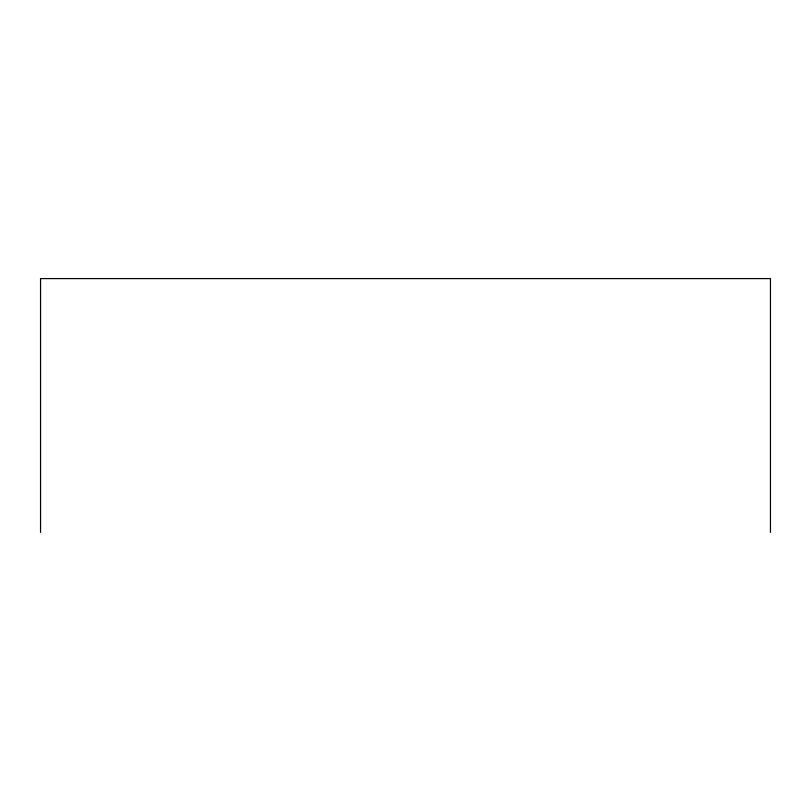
<?xml version="1.0" encoding="UTF-8"?>
<svg xmlns="http://www.w3.org/2000/svg" width="811" height="811" viewBox="0 0 811 811"><rect width="100%" height="100%" fill="white"/><g stroke="black" fill="none" stroke-linecap="round" stroke-linejoin="round"><path stroke-width="1.22" d="M770.45 532.411L770.45 278.589L40.55 278.589L40.55 532.411"/></g></svg>
